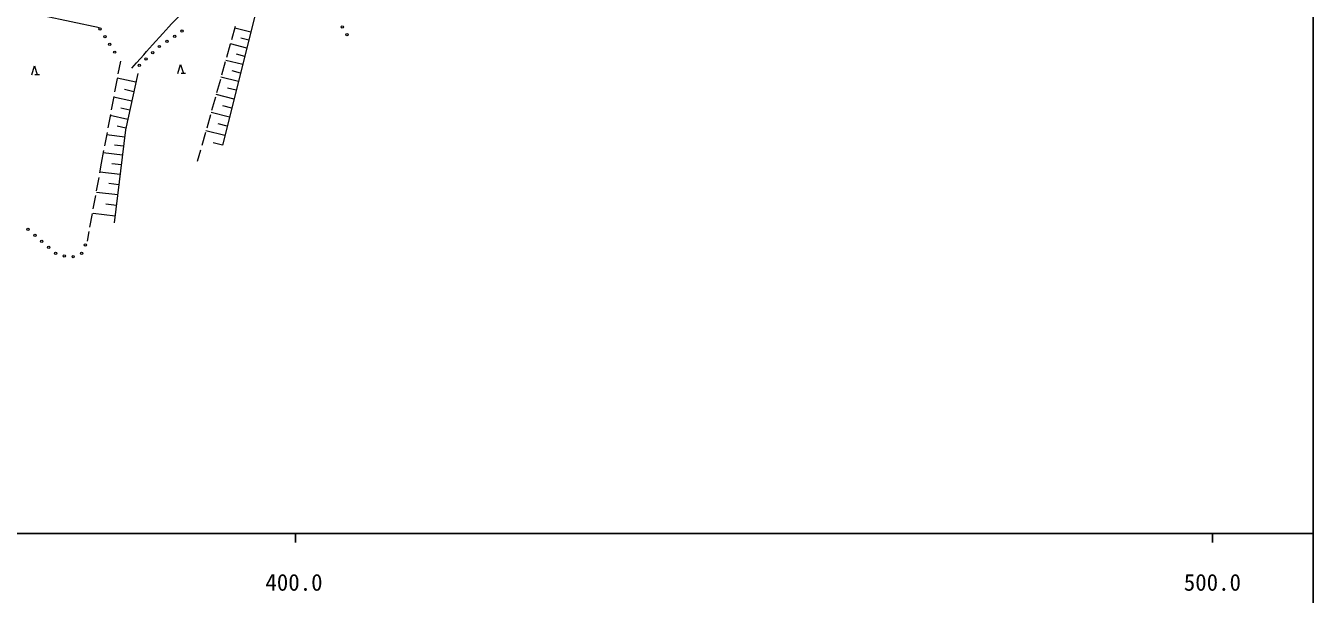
# Model space of a CAD drawing. Units: millimetres at full size, sheet at 1:1000; details may follow other scales. Extents: x 40000 to 680000, y 20000 to 380000.
# Drawn here: x 438591 to 579000, y 198357 to 260410 of the extents above; entities that cross this region are included whole.
import ezdxf
from ezdxf.enums import TextEntityAlignment as Align

# ---------------------------------------------------------------- set-up
doc = ezdxf.new("R2010")
doc.units = ezdxf.units.MM
doc.header["$LTSCALE"] = 1000
doc.layers.add('M-BGD', color=7, linetype='Continuous', lineweight=13)
doc.layers.add('M-TTL-BAND', color=7, linetype='Continuous', lineweight=25)
doc.styles.add('ＭＳ ゴシック', font='')
doc.styles.get('ＭＳ ゴシック').set_extended_font_data('MS Gothic')

msp = doc.modelspace()

# ---------------------------------------------------------------- linework, layer by layer
at = {"layer": 'M-BGD'}
for p, q in [((464621, 265636), (460056, 247377)), ((461439, 260316), (461032, 258872)), ((463141, 259717), (461393, 260154)), ((460897, 258390), (460490, 256947)), ((462704, 257969), (460905, 258418)), ((462923, 258843), (462049, 259061)), ((462479, 257069), (461580, 257294)), ((439240, 255051), (439540, 256051)), ((439540, 256051), (439840, 255051)), ((448908, 256557), (448647, 255159)), ((455178, 255196), (455478, 256196)), ((455478, 256196), (455778, 255196)), ((460355, 256465), (459948, 255021)), ((462254, 256169), (460402, 256632)), ((440090, 255051), (439590, 255051)), ((448555, 254667), (448280, 253193)), ((450613, 254237), (448559, 254686)), ((456028, 255196), (455528, 255196)), ((459813, 254540), (459406, 253096)), ((461791, 254317), (459884, 254793)), ((462023, 255243), (461097, 255475)), ((450388, 253210), (449361, 253435)), ((461314, 252410), (459351, 252901)), ((461553, 253363), (460599, 253602)), ((448189, 252701), (447913, 251227)), ((450164, 252183), (448173, 252618)), ((449946, 251188), (448951, 251405)), ((459271, 252615), (458864, 251171)), ((461069, 251428), (460088, 251674)), ((447822, 250735), (447546, 249261)), ((449729, 250192), (447799, 250614)), ((458729, 250690), (458322, 249246)), ((460824, 250447), (458803, 250952)), ((447455, 248769), (447180, 247295)), ((449518, 249228), (448553, 249438)), ((458187, 248765), (457781, 247321)), ((460318, 248426), (458238, 248946)), ((460571, 249436), (459561, 249689)), ((449383, 248250), (447403, 248490)), ((449263, 247260), (448273, 247380)), ((460058, 247385), (459018, 247645)), ((447088, 246803), (446827, 245405)), ((449143, 246269), (447036, 246525)), ((457645, 246839), (457292, 245586)), ((446827, 245405), (446634, 244344)), ((448888, 244162), (446668, 244431)), ((449015, 245216), (447962, 245344)), ((446544, 243852), (446275, 242377)), ((448753, 243052), (447643, 243187)), ((446185, 241885), (445916, 240409)), ((448618, 241942), (446306, 242223)), ((448478, 240786), (447322, 240927)), ((445827, 239917), (445558, 238442)), ((448338, 239630), (445930, 239922)), ((445468, 237950), (445275, 236890))]:
    msp.add_line(p, q, dxfattribs=at)
for points in [[(446619, 260164), (437346, 262154), (434857, 263056), (415495, 268422)], [(450826, 255214), (449481, 249061), (448251, 238908)]]:
    msp.add_lwpolyline(points, dxfattribs=at)
for centre in [(446686, 260058), (455641, 259825), (473114, 260283), (447222, 259214), (447758, 258370), (453988, 258713), (454832, 259250), (473617, 259419), (448294, 257525), (452439, 257461), (453171, 258142), (450974, 256099), (451707, 256780), (438830, 238189), (439585, 237534), (440340, 236878), (441095, 236222), (445098, 236480), (441850, 235567), (442794, 235291), (443762, 235190), (444683, 235580)]:
    msp.add_circle(centre, 125, dxfattribs=at)
msp.add_open_spline([(450172, 255787), (451626, 257433), (451998, 257849), (453177, 259164), (455094, 261303), (456249, 262429), (458128, 264602), (459977, 266740), (460894, 268038), (462736, 270183), (464175, 271859), (465065, 272725), (466485, 274418), (467441, 275558), (468037, 276156), (468860, 277395), (470153, 279340), (470821, 280472), (471894, 282546), (472609, 283929), (472838, 284785), (473506, 286191), (473836, 286883), (474130, 287223), (474384, 287946), (474603, 288569), (474587, 288957), (474708, 289606), (474881, 290528), (474927, 290826), (475115, 291973)], degree=3, knots=[0, 0, 0, 0, 1, 1, 1, 2, 2, 2, 3, 3, 3, 4, 4, 4, 5, 5, 5, 6, 6, 6, 7, 7, 7, 8, 8, 8, 9, 9, 9, 10, 10, 10, 10], dxfattribs=at)
at = {"layer": 'M-TTL-BAND'}
for p, q in [((579000, 20000), (579000, 370000)), ((40000, 205000), (579000, 205000)), ((468000, 205000), (468000, 204000)), ((568000, 205000), (568000, 204000))]:
    msp.add_line(p, q, dxfattribs=at)

# ---------------------------------------------------------------- texts
at = {"layer": 'M-TTL-BAND', "style": 'ＭＳ ゴシック'}
for s, p in [('400.0', (467844, 198195)), ('500.0', (568000, 198195))]:
    msp.add_text(s, height=1833, dxfattribs=at).set_placement(p, align=Align.BOTTOM_CENTER)

doc.saveas('drawing.dxf')
